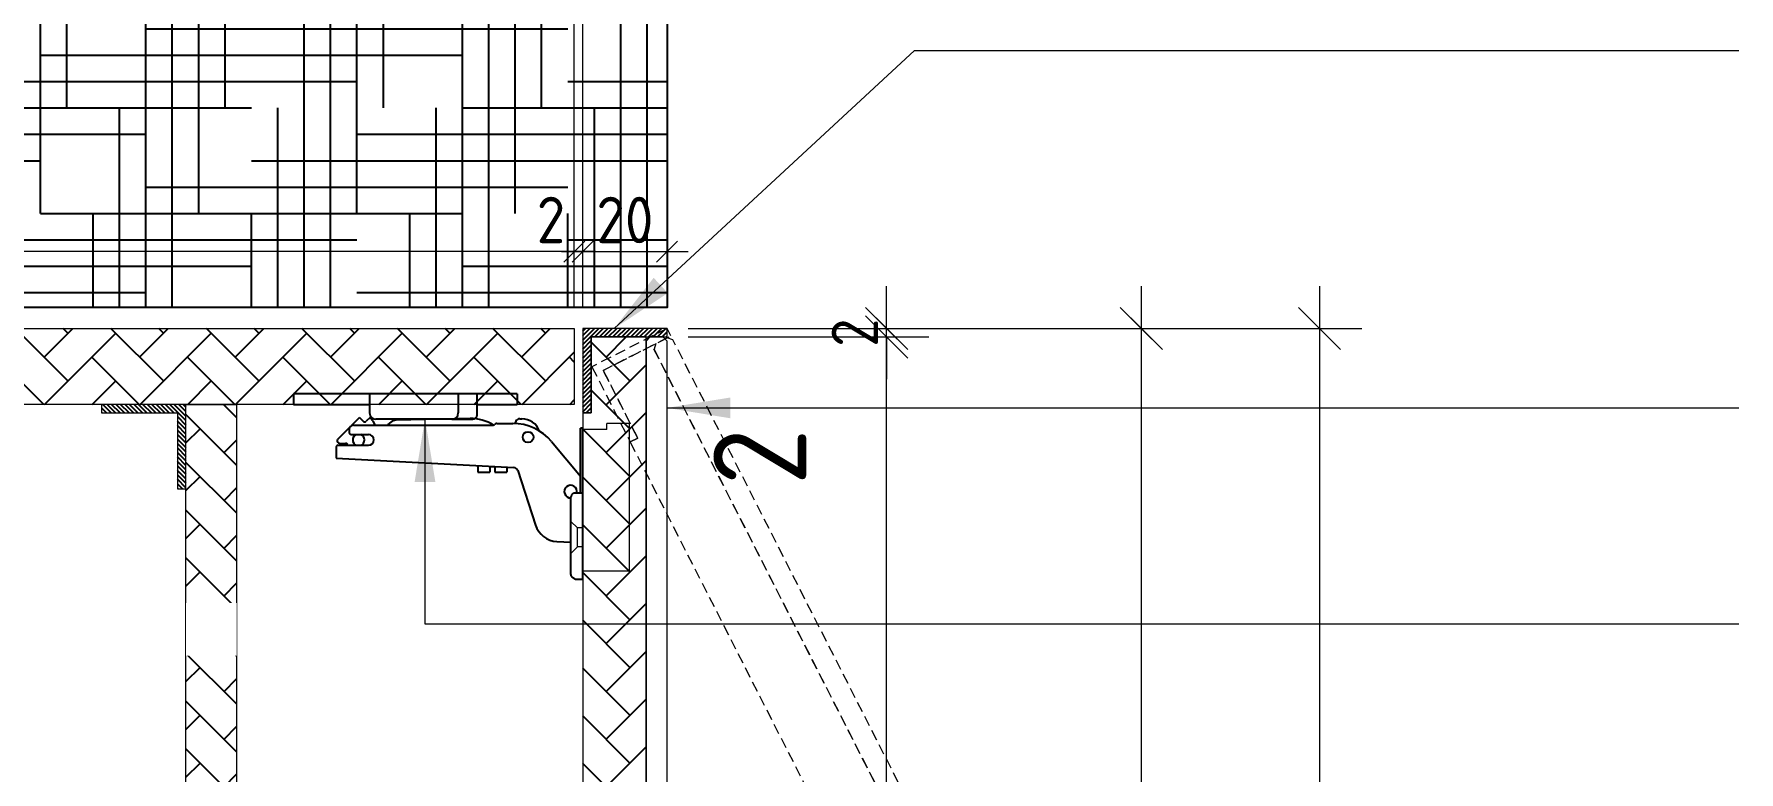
# Model space of a CAD drawing. Header units: millimetres. Extents: x 539949 to 547802, y -525020 to -515511.
# Drawn here: x 545725.1 to 546129.1, y -517274.3 to -517099.5 of the extents above; entities that cross this region are included whole.
import ezdxf

# ---------------------------------------------------------------- set-up
doc = ezdxf.new("R2010")
doc.units = ezdxf.units.MM
doc.header["$LTSCALE"] = 5
doc.header["$MEASUREMENT"] = 0
doc.set_wipeout_variables(frame=1)
doc.header["$PDMODE"] = 35
doc.linetypes.add('DASHED', pattern=[0.75, 0.5, -0.25])
doc.linetypes.add('DASHED2', pattern=[9.525, 6.35, -3.175])
for name, color, linetype, lineweight in [('Acs Light.', 4, 'Continuous', 0), ('MDF', 41, 'Continuous', 0), ('METAL', 6, 'Continuous', 0)]:
    doc.layers.add(name, color=color, linetype=linetype, lineweight=lineweight)
for name, color, linetype in [('DIM-10', 1, 'Continuous'), ('DIM-5', 1, 'Continuous'), ('Hardware', 9, 'Continuous'), ('HATCH', 8, 'Continuous')]:
    doc.layers.add(name, color=color, linetype=linetype)
doc.styles.add('ISOCP', font='isocp.shx')
doc.styles.get("Standard").update_dxf_attribs({"font": 'arial.ttf'})
doc.dimstyles.new('dim', dxfattribs={"dimtxt": 2, "dimasz": 2, "dimexe": 1, "dimexo": 1, "dimgap": 1, "dimtad": 1, "dimdec": 0, "dimdsep": 46, "dimtxsty": 'Standard', "dimblk": 'OBLIQUE', "dimcen": 0, "dimdle": 1, "dimclrd": 1, "dimclre": 1, "dimclrt": 1, "dimadec": 0, "dimazin": 0, "dimtfac": 1, "dimtdec": 0, "dimtix": 1, "dimtmove": 0, "dimatfit": 3, "dimfxl": 1, "dimlwd": 0, "dimlwe": 0, "dimarcsym": 0})
doc.dimstyles.new('DL - 10', dxfattribs={"dimscale": 10, "dimtxt": 2.2, "dimasz": 1, "dimexe": 1, "dimexo": 1, "dimgap": 0.4, "dimtad": 1, "dimdec": 0, "dimdsep": 46, "dimtxsty": 'ISOCP', "dimblk": 'OBLIQUE', "dimcen": 0.5, "dimdle": 1, "dimclrd": 256, "dimclre": 256, "dimclrt": 2, "dimadec": 0, "dimazin": 2, "dimtfac": 1, "dimtdec": 0, "dimtix": 1, "dimtmove": 1, "dimatfit": 3, "dimldrblk": 'OPEN90', "dimfxl": 1, "dimlwd": 9, "dimlwe": 9, "dimarcsym": 0})
doc.dimstyles.new('DL - 5', dxfattribs={"dimscale": 5, "dimtxt": 2.2, "dimasz": 1, "dimexe": 1, "dimexo": 1, "dimgap": 0.4, "dimtad": 1, "dimdec": 0, "dimdsep": 46, "dimtxsty": 'ISOCP', "dimblk": 'OBLIQUE', "dimcen": 0.5, "dimdle": 1, "dimclrd": 256, "dimclre": 256, "dimclrt": 2, "dimadec": 0, "dimazin": 2, "dimtfac": 1, "dimtdec": 0, "dimtix": 1, "dimtmove": 1, "dimatfit": 3, "dimfxl": 1, "dimlwd": 9, "dimlwe": 9, "dimarcsym": 0})
pattern_1 = [(45, (12668.1695, 313), (0, 11.3137085), [24, -8]), (135, (12673.826, 318.657), (9e-16, 11.3137085), [24, -8])]

# ---------------------------------------------------------------- blocks, each defined once
blk = doc.blocks.new('_OBLIQUE')
at = {"color": 0, "linetype": 'ByBlock', "lineweight": -2}
blk.add_line((-0.5, -0.5), (0.5, 0.5), dxfattribs=at)
blk = doc.blocks.new('*D205')
at = {"layer": 'Defpoints', "color": 0, "transparency": 16777216}
for p in [(545875.11, -517024.15), (545855.11, -517169.23), (545875.11, -517169.23)]:
    blk.add_point(p, dxfattribs=at)
at = {"layer": 'DIM-10', "lineweight": 9, "transparency": 16777216}
for p, q in [((545855.11, -517159.23), (545855.11, -517014.15)), ((545875.11, -517159.23), (545875.11, -517014.15)), ((545845.11, -517024.15), (545885.11, -517024.15))]:
    blk.add_line(p, q, dxfattribs=at)
at = {"layer": 'DIM-10', "lineweight": 9, "transparency": 16777216, "xscale": 10, "yscale": 10, "zscale": 10, "rotation": 180}
blk.add_blockref('_OBLIQUE', (545855.11, -517024.15), dxfattribs=at)
at = {"layer": 'DIM-10', "lineweight": 9, "transparency": 16777216, "xscale": 10, "yscale": 10, "zscale": 10}
blk.add_blockref('_OBLIQUE', (545875.11, -517024.15), dxfattribs=at)
at = {"layer": 'DIM-10', "color": 2, "transparency": 16777216, "insert": (545865.11, -517009.15), "char_height": 22, "attachment_point": 5, "style": 'ISOCP'}
blk.add_mtext('20', dxfattribs=at)
blk = doc.blocks.new('_Open90')
at = {"color": 0, "linetype": 'ByBlock', "lineweight": -2}
for p, q in [((-0.5, 0.5), (0, 0)), ((0, 0), (-1, 0)), ((0, 0), (-0.5, -0.5))]:
    blk.add_line(p, q, dxfattribs=at)
blk = doc.blocks.new('*D206')
at = {"layer": 'Defpoints', "color": 0, "transparency": 16777216}
for p in [(545505.11, -517024.15), (545505.11, -517169.23), (545853.11, -517169.23)]:
    blk.add_point(p, dxfattribs=at)
at = {"layer": 'DIM-10', "lineweight": 9, "transparency": 16777216}
for p, q in [((545505.11, -517159.23), (545505.11, -517014.15)), ((545853.11, -517159.23), (545853.11, -517014.15)), ((545863.11, -517024.15), (545495.11, -517024.15))]:
    blk.add_line(p, q, dxfattribs=at)
at = {"layer": 'DIM-10', "lineweight": 9, "transparency": 16777216, "xscale": 10, "yscale": 10, "zscale": 10, "rotation": 180}
blk.add_blockref('_OBLIQUE', (545505.11, -517024.15), dxfattribs=at)
at = {"layer": 'DIM-10', "lineweight": 9, "transparency": 16777216, "xscale": 10, "yscale": 10, "zscale": 10}
blk.add_blockref('_OBLIQUE', (545853.11, -517024.15), dxfattribs=at)
at = {"layer": 'DIM-10', "color": 2, "transparency": 16777216, "insert": (545679.11, -517009.15), "char_height": 22, "attachment_point": 5, "style": 'ISOCP'}
blk.add_mtext('348', dxfattribs=at)
blk = doc.blocks.new('*D207')
at = {"layer": 'Defpoints', "color": 0, "transparency": 16777216}
for p in [(545855.11, -516998.11), (545853.11, -517169.23), (545855.11, -517169.23)]:
    blk.add_point(p, dxfattribs=at)
at = {"layer": 'DIM-10', "lineweight": 9, "transparency": 16777216}
for p, q in [((545853.11, -517159.23), (545853.11, -516988.11)), ((545855.11, -517159.23), (545855.11, -516988.11)), ((545853.11, -516998.11), (545843.11, -516998.11)), ((545853.11, -516998.11), (545855.11, -516998.11)), ((545855.11, -516998.11), (545865.11, -516998.11))]:
    blk.add_line(p, q, dxfattribs=at)
at = {"layer": 'DIM-10', "lineweight": 9, "transparency": 16777216, "xscale": 10, "yscale": 10, "zscale": 10}
blk.add_blockref('_OBLIQUE', (545853.11, -516998.11), dxfattribs=at)
at = {"layer": 'DIM-10', "lineweight": 9, "transparency": 16777216, "xscale": 10, "yscale": 10, "zscale": 10, "rotation": 180}
blk.add_blockref('_OBLIQUE', (545855.11, -516998.11), dxfattribs=at)
at = {"layer": 'DIM-10', "color": 2, "transparency": 16777216, "insert": (545854.11, -516983.11), "char_height": 22, "attachment_point": 5, "style": 'ISOCP'}
blk.add_mtext('2', dxfattribs=at)
blk = doc.blocks.new('*D210')
at = {"layer": 'Defpoints', "color": 0, "transparency": 16777216}
for p in [(545875.11, -517169.23), (545875.11, -519882.23), (546029.69, -519882.23)]:
    blk.add_point(p, dxfattribs=at)
at = {"layer": 'DIM-10', "lineweight": 9, "transparency": 16777216}
for p, q in [((546029.69, -517159.23), (546029.69, -519892.23)), ((545885.11, -517169.23), (546039.69, -517169.23)), ((545885.11, -519882.23), (546039.69, -519882.23))]:
    blk.add_line(p, q, dxfattribs=at)
at = {"layer": 'DIM-10', "lineweight": 9, "transparency": 16777216, "xscale": 10, "yscale": 10, "zscale": 10}
for p, rotation in [((546029.69, -517169.23), 90), ((546029.69, -519882.23), 270)]:
    blk.add_blockref('_OBLIQUE', p, dxfattribs=dict(at, rotation=rotation))
at = {"layer": 'DIM-10', "color": 2, "transparency": 16777216, "insert": (546014.69, -518691.01), "char_height": 22, "attachment_point": 5, "rotation": 90, "style": 'ISOCP'}
blk.add_mtext('2713', dxfattribs=at)
blk = doc.blocks.new('*D258')
at = {"layer": 'Defpoints', "color": 0, "transparency": 16777216}
for p in [(545875.11, -517169.23), (545927.11, -517169.23), (545875.11, -517171.23)]:
    blk.add_point(p, dxfattribs=at)
at = {"layer": 'DIM-10', "lineweight": 9, "transparency": 16777216}
for p, q in [((545927.11, -517169.23), (545927.11, -517159.23)), ((545885.11, -517169.23), (545937.11, -517169.23)), ((545927.11, -517171.23), (545927.11, -517169.23)), ((545885.11, -517171.23), (545937.11, -517171.23)), ((545927.11, -517171.23), (545927.11, -517181.23))]:
    blk.add_line(p, q, dxfattribs=at)
at = {"layer": 'DIM-10', "lineweight": 9, "transparency": 16777216, "xscale": 10, "yscale": 10, "zscale": 10}
for p, rotation in [((545927.11, -517169.23), 270), ((545927.11, -517171.23), 90)]:
    blk.add_blockref('_OBLIQUE', p, dxfattribs=dict(at, rotation=rotation))
at = {"layer": 'DIM-10', "color": 2, "transparency": 16777216, "insert": (545897.1, -517199.63), "char_height": 22, "attachment_point": 5, "rotation": 90, "style": 'ISOCP'}
blk.add_mtext('2', dxfattribs=at)
blk = doc.blocks.new('*D213')
at = {"layer": 'Defpoints', "color": 0, "transparency": 16777216}
for p in [(545875.11, -517171.23), (545927.11, -517171.23), (545875.11, -517467.18)]:
    blk.add_point(p, dxfattribs=at)
at = {"layer": 'DIM-10', "lineweight": 9, "transparency": 16777216}
for p, q in [((545927.11, -517477.18), (545927.11, -517161.23)), ((545885.11, -517171.23), (545937.11, -517171.23)), ((545885.11, -517467.18), (545937.11, -517467.18))]:
    blk.add_line(p, q, dxfattribs=at)
at = {"layer": 'DIM-10', "lineweight": 9, "transparency": 16777216, "xscale": 10, "yscale": 10, "zscale": 10}
for p, rotation in [((545927.11, -517171.23), 90), ((545927.11, -517467.18), 270)]:
    blk.add_blockref('_OBLIQUE', p, dxfattribs=dict(at, rotation=rotation))
at = {"layer": 'DIM-10', "color": 2, "transparency": 16777216, "insert": (545912.1, -517319.21), "char_height": 22, "attachment_point": 5, "rotation": 90, "style": 'ISOCP'}
blk.add_mtext('296', dxfattribs=at)
blk = doc.blocks.new('*D214')
at = {"layer": 'Defpoints', "color": 0, "transparency": 16777216}
for p in [(545875.11, -517169.23), (545875.11, -517469.18), (545987.47, -517469.18)]:
    blk.add_point(p, dxfattribs=at)
at = {"layer": 'DIM-10', "lineweight": 9, "transparency": 16777216}
for p, q in [((545987.47, -517159.23), (545987.47, -517479.18)), ((545885.11, -517169.23), (545997.47, -517169.23)), ((545885.11, -517469.18), (545997.47, -517469.18))]:
    blk.add_line(p, q, dxfattribs=at)
at = {"layer": 'DIM-10', "lineweight": 9, "transparency": 16777216, "xscale": 10, "yscale": 10, "zscale": 10}
for p, rotation in [((545987.47, -517169.23), 90), ((545987.47, -517469.18), 270)]:
    blk.add_blockref('_OBLIQUE', p, dxfattribs=dict(at, rotation=rotation))
at = {"layer": 'DIM-10', "color": 2, "transparency": 16777216, "insert": (545972.47, -517319.21), "char_height": 22, "attachment_point": 5, "rotation": 90, "style": 'ISOCP'}
blk.add_mtext('300', dxfattribs=at)
blk = doc.blocks.new('*U17')
at = {"layer": 'Hardware', "linetype": 'Continuous'}
for p, q in [((0, 66), (-2.5, 66)), ((-2.5, 66), (-2.5, 48)), ((0, 48), (0, 66)), ((-15.24, 55.94), (-17.44, 13.79)), ((-12.68, 55.94), (-15.24, 55.94)), ((-12.18, 55.44), (-12.18, 48.29)), ((-7.95, 52.74), (-10.78, 55.57)), ((-8.4, 52.84), (-9.11, 52.84)), ((-9.61, 52.34), (-9.61, 48.29)), ((-5.6, 50.39), (-7.51, 52.3)), ((-7.4, 51.84), (-7.4, 18.74)), ((-5.6, 50.39), (-6.5, 49.49)), ((-5.6, 47.89), (-6.5, 48.79)), ((-7.4, 46.78), (-7.41, 46.78)), ((-6.42, 47.24), (-7.4, 46.78)), ((-6, 28.5), (-6, 46.5)), ((-5.6, 47.89), (-5.85, 47.64)), ((0, 48), (-4.5, 48)), ((0, 27), (0, 48)), ((-6.68, 42.95), (-7.27, 43.7)), ((-5.85, 24.18), (-6.25, 41.75)), ((-6, 28.5), (-6, 23.53)), ((0, 27), (-4.5, 27)), ((0, 13), (0, 27)), ((-18.51, 22.36), (-18.51, 19.51)), ((-17.21, 22.36), (-18.51, 22.36)), ((-17.21, 22.41), (-17.21, 22.36)), ((-16.99, 22.41), (-17.21, 22.41)), ((-5, 22.53), (0, 22.53)), ((-2.5, 22.53), (-2.5, 13)), ((-17.21, 19.51), (-18.51, 19.51)), ((-18.51, 18.31), (-18.51, 15.47)), ((-17.21, 18.31), (-18.51, 18.31)), ((-17.21, 19.51), (-17.21, 18.31)), ((-7, 17.84), (-7, 14.09)), ((-18.13, 12.89), (-31.11, 8.68)), ((-17.36, 15.47), (-18.51, 15.47)), ((-6.48, 13.31), (-7.01, 13.55)), ((-5.91, 12.4), (-5.91, 11.94)), ((0, 13), (-2.5, 13)), ((-11.29, 4.89), (-19.5, -2)), ((-43.48, -0.06), (-43.35, 0.03)), ((-43.35, 0.03), (-43.21, 0.12)), ((-43.21, 0.12), (-43.05, 0.2)), ((-43.05, 0.2), (-42.88, 0.25)), ((-42.88, 0.25), (-42.69, 0.29)), ((-42.69, 0.29), (-42.5, 0.3)), ((-42.5, 0.3), (-40, 0.3)), ((-40, 0.3), (-27.5, 0.3)), ((-34.98, 3.64), (-35.15, 0.3)), ((-27.5, 0.3), (-24.5, 0.3)), ((-24.5, 0.3), (-24.37, 0.29)), ((-24.25, 0.27), (-24.37, 0.29)), ((-24.14, 0.23), (-24.25, 0.27)), ((-24.04, 0.19), (-24.14, 0.23)), ((-23.94, 0.13), (-24.04, 0.19)), ((-23.86, 0.07), (-23.94, 0.13)), ((-23.78, 0), (-23.86, 0.07)), ((-44, -1.2), (-43.99, -1.07)), ((-44, -2.5), (-44, -1.2)), ((-44, -2.5), (-40, -2.5)), ((-43.99, -1.07), (-43.98, -0.93)), ((-43.98, -0.93), (-43.94, -0.79)), ((-43.94, -0.79), (-43.9, -0.66)), ((-43.9, -0.66), (-43.84, -0.53)), ((-43.84, -0.53), (-43.77, -0.4)), ((-43.77, -0.4), (-43.68, -0.28)), ((-43.68, -0.28), (-43.59, -0.17)), ((-43.59, -0.17), (-43.48, -0.06)), ((-40, -2.5), (-27.5, -2.5)), ((-27.5, -2.5), (-23.5, -2.5)), ((-23.71, -0.08), (-23.78, 0)), ((-23.66, -0.16), (-23.71, -0.08)), ((-23.61, -0.25), (-23.66, -0.16)), ((-23.57, -0.34), (-23.61, -0.25)), ((-23.54, -0.43), (-23.57, -0.34)), ((-23.52, -0.52), (-23.54, -0.43)), ((-23.5, -0.61), (-23.52, -0.52)), ((-23.5, -0.7), (-23.5, -0.61)), ((-23.5, -2.5), (-23.5, -0.7)), ((-23.5, -2), (-8.39, -2)), ((-23.5, -2.5), (-8.39, -2.5)), ((-8.71, -2.5), (-8.7, -2.5)), ((-8.39, -2), (-8.13, -2)), ((-8.39, -2.5), (-8.13, -2.5)), ((-8.13, -2.5), (-8.13, -2)), ((-8.13, -2.5), (-8.13, -2.35))]:
    blk.add_line(p, q, dxfattribs=at)
at = {"layer": 'Hardware', "linetype": 'DASHED2', "lineweight": 5, "ltscale": 5}
for p, q in [((-36.25, -1.25), (-37.8, 0.3)), ((-36.25, -1.25), (-37.8, 0.3)), ((-31.75, -1.25), (-30.2, 0.3)), ((-31.75, -1.25), (-30.2, 0.3)), ((-36.25, -1.25), (-31.75, -1.25)), ((-36.25, -1.25), (-31.75, -1.25)), ((-36.25, -1.25), (-31.75, -1.25)), ((-36.25, -1.25), (-31.75, -1.25)), ((-36.25, -2.5), (-36.25, -1.25)), ((-31.75, -2.5), (-31.75, -1.25)), ((-31.75, -2.5), (-31.75, -1.25))]:
    blk.add_line(p, q, dxfattribs=at)
at = {"layer": 'Hardware', "linetype": 'DASHED2', "lineweight": 5, "ltscale": 10}
for p, q in [((-42, -13.5), (-42, -2.5)), ((-8.46, -8.25), (-8.46, -2.5)), ((-8.46, -8.25), (-8.46, -2.5)), ((-8.46, -8.25), (-7, -8.25)), ((-7, -13.5), (-7, -8.25)), ((-7, -13.5), (-42, -13.5))]:
    blk.add_line(p, q, dxfattribs=at)
at = {"layer": 'Hardware', "linetype": 'Continuous'}
blk.add_circle((-10.25, 10.44), 1.28, dxfattribs=at)
for centre, radius, start, end in [((-12.68, 55.44), 0.5, 0, 90), ((-10.9, 50.59), 2.8, 113.8315, 117.318), ((-12.23, 53.61), 0.5, 293.8315, 11.368), ((-8.8, 54.3), 3, 158.6841, 191.3681), ((-11.13, 55.21), 0.5, 45, 158.6841), ((-9.11, 52.34), 0.5, 90, 179.9999), ((-8.4, 51.84), 1, 0, 90), ((-10.9, 50.59), 1.4, 90, 156.6148), ((-10.9, 50.59), 1.4, 203.3853, 336.6147), ((-10.9, 50.59), 1.4, 23.3852, 90), ((-6.14, 49.14), 0.5, 134.9839, 225.016), ((-10.9, 48.29), 1.28, 180.0001, 359.9999), ((-7.27, 49.05), 2, 295.0185, 314.9543), ((-4.5, 46.5), 1.5, 90, 180), ((-5.7, 44.94), 2, 211.7883, 218.1906), ((-8.25, 41.71), 2, 1.2972, 38.1906), ((-4.5, 28.5), 1.5, 180, 270), ((-15.85, 23.95), 10, 327.7913, 1.2972), ((-5, 23.53), 1, 180, 270), ((-6.8, 18.74), 0.6, 180, 228.1897), ((-7.6, 17.84), 0.6, 0.0001, 48.1896), ((-18.44, 13.84), 1, 288.0022, 357.0001), ((-19, 14.09), 12, 309.9988, 0), ((-6.91, 12.4), 1, 0.0001, 65.0099), ((-29.38, 3.35), 5.6, 108.0022, 176.9964), ((-10.41, 11.94), 4.5, 290.6517, 0), ((-23.15, 0.37), 1.5, 256.5067, 182.7292)]:
    blk.add_arc(centre, radius, start, end, dxfattribs=at)
blk = doc.blocks.new('*D219')
at = {"layer": 'Defpoints', "color": 0, "transparency": 16777216}
for p in [(545875.11, -517151.03), (545855.11, -517169.23), (545875.11, -517169.23)]:
    blk.add_point(p, dxfattribs=at)
at = {"layer": 'DIM-5', "lineweight": 9, "transparency": 16777216}
for p, q in [((545855.11, -517164.23), (545855.11, -517146.03)), ((545875.11, -517164.23), (545875.11, -517146.03)), ((545850.11, -517151.03), (545880.11, -517151.03))]:
    blk.add_line(p, q, dxfattribs=at)
at = {"layer": 'DIM-5', "lineweight": 9, "transparency": 16777216, "xscale": 5, "yscale": 5, "zscale": 5, "rotation": 180}
blk.add_blockref('_OBLIQUE', (545855.11, -517151.03), dxfattribs=at)
at = {"layer": 'DIM-5', "lineweight": 9, "transparency": 16777216, "xscale": 5, "yscale": 5, "zscale": 5}
blk.add_blockref('_OBLIQUE', (545875.11, -517151.03), dxfattribs=at)
at = {"layer": 'DIM-5', "color": 2, "transparency": 16777216, "insert": (545865.11, -517143.53), "char_height": 11, "attachment_point": 5, "style": 'ISOCP'}
blk.add_mtext('20', dxfattribs=at)
blk = doc.blocks.new('*D220')
at = {"layer": 'Defpoints', "color": 0, "transparency": 16777216}
for p in [(545505.11, -517151.03), (545505.11, -517169.23), (545853.11, -517169.23)]:
    blk.add_point(p, dxfattribs=at)
at = {"layer": 'DIM-5', "lineweight": 9, "transparency": 16777216}
for p, q in [((545505.11, -517164.23), (545505.11, -517146.03)), ((545853.11, -517164.23), (545853.11, -517146.03)), ((545858.11, -517151.03), (545500.11, -517151.03))]:
    blk.add_line(p, q, dxfattribs=at)
at = {"layer": 'DIM-5', "lineweight": 9, "transparency": 16777216, "xscale": 5, "yscale": 5, "zscale": 5, "rotation": 180}
blk.add_blockref('_OBLIQUE', (545505.11, -517151.03), dxfattribs=at)
at = {"layer": 'DIM-5', "lineweight": 9, "transparency": 16777216, "xscale": 5, "yscale": 5, "zscale": 5}
blk.add_blockref('_OBLIQUE', (545853.11, -517151.03), dxfattribs=at)
at = {"layer": 'DIM-5', "color": 2, "transparency": 16777216, "insert": (545679.11, -517143.53), "char_height": 11, "attachment_point": 5, "style": 'ISOCP'}
blk.add_mtext('348', dxfattribs=at)
blk = doc.blocks.new('*D221')
at = {"layer": 'Defpoints', "color": 0, "transparency": 16777216}
for p in [(545855.11, -517151.03), (545853.11, -517169.23), (545855.11, -517169.23)]:
    blk.add_point(p, dxfattribs=at)
at = {"layer": 'DIM-5', "lineweight": 9, "transparency": 16777216}
for p, q in [((545853.11, -517164.23), (545853.11, -517146.03)), ((545855.11, -517164.23), (545855.11, -517146.03)), ((545853.11, -517151.03), (545848.11, -517151.03)), ((545853.11, -517151.03), (545855.11, -517151.03)), ((545855.11, -517151.03), (545860.11, -517151.03))]:
    blk.add_line(p, q, dxfattribs=at)
at = {"layer": 'DIM-5', "lineweight": 9, "transparency": 16777216, "xscale": 5, "yscale": 5, "zscale": 5}
blk.add_blockref('_OBLIQUE', (545853.11, -517151.03), dxfattribs=at)
at = {"layer": 'DIM-5', "lineweight": 9, "transparency": 16777216, "xscale": 5, "yscale": 5, "zscale": 5, "rotation": 180}
blk.add_blockref('_OBLIQUE', (545855.11, -517151.03), dxfattribs=at)
at = {"layer": 'DIM-5', "color": 2, "transparency": 16777216, "insert": (545847.59, -517143.53), "char_height": 11, "attachment_point": 5, "style": 'ISOCP'}
blk.add_mtext('2', dxfattribs=at)
blk = doc.blocks.new('*D224')
at = {"layer": 'Defpoints', "color": 0, "transparency": 16777216}
for p in [(545875.11, -517169.23), (545927.11, -517169.23), (545875.11, -517171.23)]:
    blk.add_point(p, dxfattribs=at)
at = {"layer": 'DIM-5', "lineweight": 9, "transparency": 16777216}
for p, q in [((545927.11, -517169.23), (545927.11, -517164.23)), ((545880.11, -517169.23), (545932.11, -517169.23)), ((545927.11, -517171.23), (545927.11, -517169.23)), ((545880.11, -517171.23), (545932.11, -517171.23)), ((545927.11, -517171.23), (545927.11, -517176.23))]:
    blk.add_line(p, q, dxfattribs=at)
at = {"layer": 'DIM-5', "lineweight": 9, "transparency": 16777216, "xscale": 5, "yscale": 5, "zscale": 5}
for p, rotation in [((545927.11, -517169.23), 270), ((545927.11, -517171.23), 90)]:
    blk.add_blockref('_OBLIQUE', p, dxfattribs=dict(at, rotation=rotation))
at = {"layer": 'DIM-5', "color": 2, "transparency": 16777216, "insert": (545919.6, -517170.23), "char_height": 11, "attachment_point": 5, "rotation": 90, "style": 'ISOCP'}
blk.add_mtext('2', dxfattribs=at)
blk = doc.blocks.new('*D226')
at = {"layer": 'Defpoints', "color": 0, "transparency": 16777216}
for p in [(545875.11, -517171.23), (545927.11, -517171.23), (545875.11, -517467.18)]:
    blk.add_point(p, dxfattribs=at)
at = {"layer": 'DIM-5', "lineweight": 9, "transparency": 16777216}
for p, q in [((545927.11, -517472.18), (545927.11, -517166.23)), ((545880.11, -517171.23), (545932.11, -517171.23)), ((545880.11, -517467.18), (545932.11, -517467.18))]:
    blk.add_line(p, q, dxfattribs=at)
at = {"layer": 'DIM-5', "lineweight": 9, "transparency": 16777216, "xscale": 5, "yscale": 5, "zscale": 5}
for p, rotation in [((545927.11, -517171.23), 90), ((545927.11, -517467.18), 270)]:
    blk.add_blockref('_OBLIQUE', p, dxfattribs=dict(at, rotation=rotation))
at = {"layer": 'DIM-5', "color": 2, "transparency": 16777216, "insert": (545919.6, -517319.21), "char_height": 11, "attachment_point": 5, "rotation": 90, "style": 'ISOCP'}
blk.add_mtext('296', dxfattribs=at)
blk = doc.blocks.new('*D227')
at = {"layer": 'Defpoints', "color": 0, "transparency": 16777216}
for p in [(545875.11, -517169.23), (545875.11, -517469.18), (545987.47, -517469.18)]:
    blk.add_point(p, dxfattribs=at)
at = {"layer": 'DIM-5', "lineweight": 9, "transparency": 16777216}
for p, q in [((545987.47, -517164.23), (545987.47, -517474.18)), ((545880.11, -517169.23), (545992.47, -517169.23)), ((545880.11, -517469.18), (545992.47, -517469.18))]:
    blk.add_line(p, q, dxfattribs=at)
at = {"layer": 'DIM-5', "lineweight": 9, "transparency": 16777216, "xscale": 5, "yscale": 5, "zscale": 5}
for p, rotation in [((545987.47, -517169.23), 90), ((545987.47, -517469.18), 270)]:
    blk.add_blockref('_OBLIQUE', p, dxfattribs=dict(at, rotation=rotation))
at = {"layer": 'DIM-5', "color": 2, "transparency": 16777216, "insert": (545979.97, -517319.21), "char_height": 11, "attachment_point": 5, "rotation": 90, "style": 'ISOCP'}
blk.add_mtext('300', dxfattribs=at)

msp = doc.modelspace()

# ---------------------------------------------------------------- hatches: boundary and pattern name
at = {"layer": 'DIM-10', "true_color": 0x636466}
h = msp.add_hatch(dxfattribs=at)
h.set_pattern_fill('HOUND', color=251, scale=100)
h.set_pattern_definition([(0, (1576.604, -42), (25, 6.25), [100, -50]), (90, (1576.604, -42), (-6.25, -25), [100, -50])])
h.paths.add_polyline_path([(545495.11, -517064.23), (545875.11, -517064.23), (545875.11, -517164.23), (545495.11, -517164.23)])
at = {"layer": 'HATCH'}
h = msp.add_hatch(dxfattribs=at)
h.set_pattern_fill('AR-HBONE', color=256, scale=2)
h.set_pattern_definition([(45, (12648.1695, 313), (0, 11.3137085), [24, -8]), (135, (12653.826, 318.657), (9e-16, 11.3137085), [24, -8])])
h.paths.add_polyline_path([(545853.11, -517187.23), (545505.11, -517187.23), (545505.11, -517169.23), (545853.11, -517169.23)])
h = msp.add_hatch(dxfattribs=at)
h.set_pattern_fill('ANSI31', color=256, scale=6)
h.set_pattern_definition([(45, (12668.16945, 313), (-0.5303300859, 0.5303300859), [])])
h.paths.add_polyline_path([(545875.11, -517169.23), (545855.11, -517169.23), (545855.11, -517189.23), (545857.11, -517189.23), (545857.11, -517171.23), (545875.11, -517171.23)])
h = msp.add_hatch(dxfattribs=at)
h.set_pattern_fill('AR-HBONE', color=256, scale=2)
h.set_pattern_definition(pattern_1)
h.paths.add_polyline_path([(545870.11, -517171.23), (545857.11, -517171.23), (545857.11, -517189.23), (545855.11, -517189.23), (545855.11, -517449.18), (545857.11, -517449.18), (545857.11, -517467.18), (545870.11, -517467.18)])
h = msp.add_hatch(dxfattribs=at)
h.set_pattern_fill('ANSI31', color=256, scale=6, angle=-90)
h.set_pattern_definition([(315, (1063243.3381, 15999.7053), (0.5303300859, 0.5303300859), [])])
h.paths.add_polyline_path([(545761.11, -517207.23), (545761.11, -517187.23), (545741.11, -517187.23), (545741.11, -517189.23), (545759.11, -517189.23), (545759.11, -517207.23)])
h = msp.add_hatch(dxfattribs=at)
h.set_pattern_fill('AR-HBONE', color=256, scale=2)
h.set_pattern_definition(pattern_1)
h.paths.add_polyline_path([(545761.11, -517187.23), (545773.11, -517187.23), (545773.11, -517401.18), (545761.11, -517401.18)])

# ---------------------------------------------------------------- linework, layer by layer
at = {"layer": 'Acs Light.'}
msp.add_lwpolyline([(545874.11, -517171.23), (545871.11, -517171.23), (545870.11, -517172.23), (545870.11, -517466.18), (545871.11, -517467.18), (545874.11, -517467.18), (545875.11, -517466.18), (545875.11, -517172.23)], close=True, dxfattribs=at)
at = {"layer": 'DIM-10', "color": 251, "true_color": 0x636466}
msp.add_lwpolyline([(545495.11, -517064.23), (545875.11, -517064.23), (545875.11, -517164.23), (545495.11, -517164.23)], close=True, dxfattribs=at)
at = {"layer": 'MDF'}
for points in [[(545853.11, -517187.23), (545505.11, -517187.23), (545505.11, -517169.23), (545853.11, -517169.23)], [(545870.11, -517171.23), (545857.11, -517171.23), (545857.11, -517189.23), (545855.11, -517189.23), (545855.11, -517449.18), (545857.11, -517449.18), (545857.11, -517467.18), (545870.11, -517467.18)], [(545761.11, -517187.23), (545773.11, -517187.23), (545773.11, -517401.18), (545761.11, -517401.18)]]:
    msp.add_lwpolyline(points, close=True, dxfattribs=at)
at = {"layer": 'MDF', "color": 251, "linetype": 'DASHED'}
msp.add_lwpolyline([(545871.56, -517173.28), (545859.98, -517179.18), (545868.15, -517195.22), (545866.36, -517196.13), (545984.36, -517427.75), (545986.15, -517426.85), (545994.32, -517442.88), (546005.9, -517436.98)], close=True, dxfattribs=at)
at = {"layer": 'METAL', "lineweight": 5}
for points in [[(545875.11, -517169.23), (545855.11, -517169.23), (545855.11, -517189.23), (545857.11, -517189.23), (545857.11, -517171.23), (545875.11, -517171.23)], [(545761.11, -517207.23), (545761.11, -517187.23), (545741.11, -517187.23), (545741.11, -517189.23), (545759.11, -517189.23), (545759.11, -517207.23)]]:
    msp.add_lwpolyline(points, close=True, dxfattribs=at)
at = {"layer": 'METAL', "linetype": 'DASHED'}
for points in [[(545875.11, -517169.23), (545857.29, -517178.31), (545866.36, -517196.13), (545868.15, -517195.22), (545859.98, -517179.18), (545876.01, -517171.01)], [(545875.12, -517171.47), (545872.45, -517172.83), (545872.01, -517174.17), (546005.45, -517436.09), (546006.79, -517436.53), (546009.46, -517435.17), (546009.9, -517433.82), (545876.47, -517171.9)]]:
    msp.add_lwpolyline(points, close=True, dxfattribs=at)

# ---------------------------------------------------------------- block references
at = {"layer": 'Hardware', "rotation": 90}
msp.add_blockref('*U17', (545852.61, -517184.73), dxfattribs=at)

# ---------------------------------------------------------------- dimensions: what is measured, and where the dimension line sits
at = {"layer": 'DIM-10'}
for base, p1, p2, picture, middle in [((545855.11, -516998.11), (545853.11, -517169.23), (545855.11, -517169.23), '*D207', (545854.11, -516998.11)), ((545875.11, -517024.15), (545855.11, -517169.23), (545875.11, -517169.23), '*D205', (545865.11, -517024.15))]:
    dim = msp.add_linear_dim(base=base, p1=p1, p2=p2, dimstyle='DL - 10', dxfattribs=at)
    dim.commit()
    dim.dimension.update_dxf_attribs({"geometry": picture, "text_midpoint": middle, "dimtype": 128})
dim = msp.add_linear_dim(base=(545505.11, -517024.15), p1=(545853.11, -517169.23), p2=(545505.11, -517169.23), dimstyle='DL - 10', dxfattribs=at)
dim.commit()
dim.dimension.update_dxf_attribs({"geometry": '*D206', "text_midpoint": (545679.11, -517009.15)})
for base, p1, p2, picture, middle in [((546029.69, -519882.23), (545875.11, -517169.23), (545875.11, -519882.23), '*D210', (546029.69, -518691.01)), ((545927.11, -517169.23), (545875.11, -517171.23), (545875.11, -517169.23), '*D258', (545912.1, -517199.63)), ((545987.47, -517469.18), (545875.11, -517169.23), (545875.11, -517469.18), '*D214', (545987.47, -517319.21))]:
    dim = msp.add_linear_dim(base=base, p1=p1, p2=p2, angle=90, dimstyle='DL - 10', dxfattribs=at)
    dim.commit()
    dim.dimension.update_dxf_attribs({"geometry": picture, "text_midpoint": middle, "dimtype": 128})
dim = msp.add_linear_dim(base=(545927.11, -517171.23), p1=(545875.11, -517467.18), p2=(545875.11, -517171.23), angle=90, dimstyle='DL - 10', dxfattribs=at)
dim.commit()
dim.dimension.update_dxf_attribs({"geometry": '*D213', "text_midpoint": (545912.1, -517319.21)})
at = {"layer": 'DIM-5'}
dim = msp.add_linear_dim(base=(545505.11, -517151.03), p1=(545853.11, -517169.23), p2=(545505.11, -517169.23), dimstyle='DL - 5', dxfattribs=at)
dim.commit()
dim.dimension.update_dxf_attribs({"geometry": '*D220', "text_midpoint": (545679.11, -517143.53)})
for base, p1, p2, picture, middle in [((545855.11, -517151.03), (545853.11, -517169.23), (545855.11, -517169.23), '*D221', (545847.59, -517151.03)), ((545875.11, -517151.03), (545855.11, -517169.23), (545875.11, -517169.23), '*D219', (545865.11, -517151.03))]:
    dim = msp.add_linear_dim(base=base, p1=p1, p2=p2, dimstyle='DL - 5', dxfattribs=at)
    dim.commit()
    dim.dimension.update_dxf_attribs({"geometry": picture, "text_midpoint": middle, "dimtype": 128})
dim = msp.add_linear_dim(base=(545927.11, -517169.23), p1=(545875.11, -517171.23), p2=(545875.11, -517169.23), angle=90, dimstyle='DL - 5', dxfattribs=at)
dim.commit()
dim.dimension.update_dxf_attribs({"geometry": '*D224', "text_midpoint": (545927.11, -517170.23), "dimtype": 128})
for base, p1, p2, picture, middle in [((545987.47, -517469.18), (545875.11, -517169.23), (545875.11, -517469.18), '*D227', (545979.97, -517319.21)), ((545927.11, -517171.23), (545875.11, -517467.18), (545875.11, -517171.23), '*D226', (545919.6, -517319.21))]:
    dim = msp.add_linear_dim(base=base, p1=p1, p2=p2, angle=90, dimstyle='DL - 5', dxfattribs=at)
    dim.commit()
    dim.dimension.update_dxf_attribs({"geometry": picture, "text_midpoint": middle})

# ---------------------------------------------------------------- leaders
for points in [[(545862.59, -517169.23), (545933.69, -517103.41), (546129.07, -517103.41)], [(545875.11, -517188.05), (546129.07, -517188.05)], [(545817.74, -517190.64), (545817.74, -517239.25), (546129.07, -517239.25)]]:
    msp.add_leader(points, dimstyle='dim', override={"dimscale": 1, "dimasz": 15, "dimtad": 0, "dimclrt": 4, "dimfxlon": 1})

# ---------------------------------------------------------------- next in the draw order: wipeouts: each hides what was drawn before it
msp.add_wipeout([(545761.11, -517234.25), (545773.11, -517234.25), (545773.11, -517246.77), (545761.11, -517246.77)]).dxf.layer = 'MDF'

doc.saveas('drawing.dxf')
